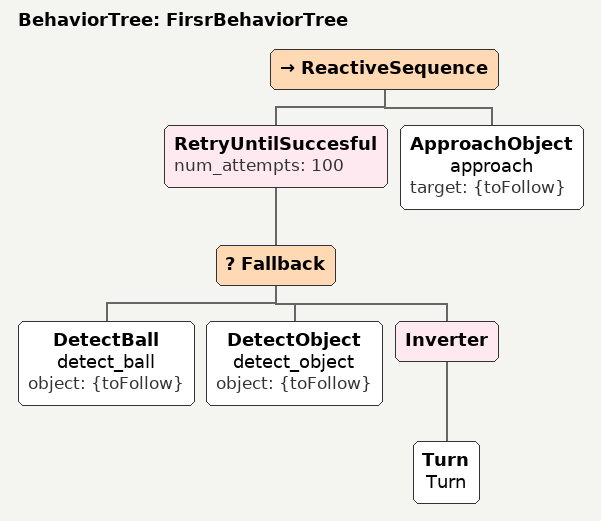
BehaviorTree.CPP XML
<root main_tree_to_execute="FirsrBehaviorTree">

    <BehaviorTree ID="FirsrBehaviorTree">
        <ReactiveSequence>

            <!-- Searchs the object -->
            <RetryUntilSuccesful num_attempts="100">
                <Fallback>
                    <DetectBall name="detect_ball" object="{toFollow}"/>
                    <DetectObject name="detect_object" object="{toFollow}"/>
                    <Inverter>
                        <Turn name="Turn"/>
                    </Inverter>
                </Fallback>
            </RetryUntilSuccesful>

            <ApproachObject name="approach" target="{toFollow}"/>

        </ReactiveSequence>
    </BehaviorTree>

</root>
